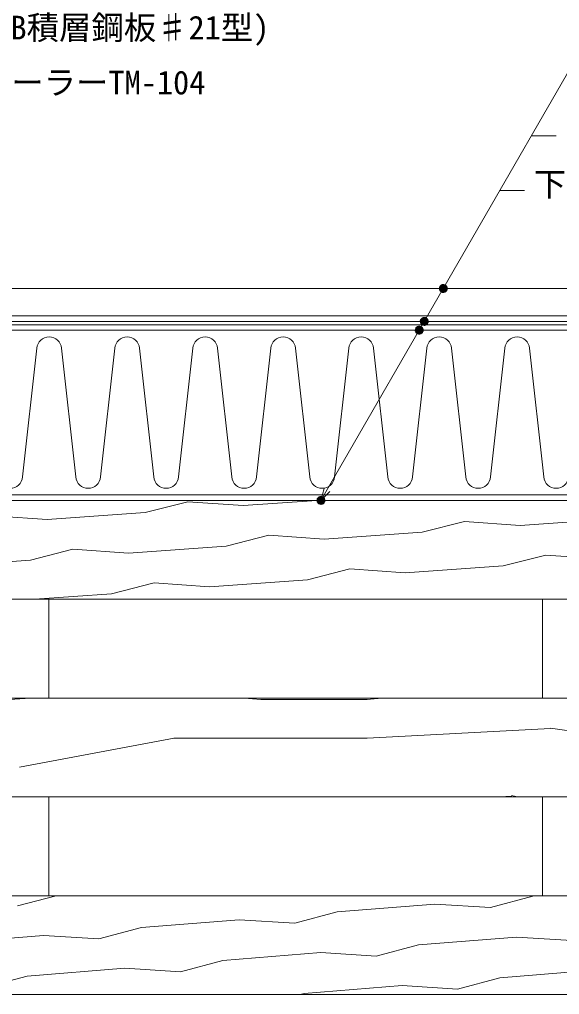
# Model space of a CAD drawing. Units: millimetres, scale not verified. Extents: x -840 to 840, y -594 to 594.
# Drawn here: x 2.4 to 264.8, y -144 to 329.6 of the extents above; entities that cross this region are included whole.
import ezdxf
from ezdxf.enums import TextEntityAlignment as Align

# ---------------------------------------------------------------- set-up
doc = ezdxf.new("R2010")
doc.units = ezdxf.units.MM
doc.header["$LTSCALE"] = 2
for name, color, linetype, lineweight in [('0-2_文字', 5, 'Continuous', 9), ('0-4_0', 7, 'Continuous', 9), ('0-6_野地板', 2, 'Continuous', 9), ('0-8_実線', 7, 'Continuous', 9), ('0-A_IBｼｰﾄ', 7, 'Continuous', 9), ('0-B_断熱材', 4, 'Continuous', 9), ('0-F_寸法線', 7, 'Continuous', 9)]:
    doc.layers.add(name, color=color, linetype=linetype, lineweight=lineweight)
doc.styles.add('ＭＳ ゴシック', font='')
doc.styles.get('ＭＳ ゴシック').set_extended_font_data('MS Gothic')

msp = doc.modelspace()

# ---------------------------------------------------------------- linework, layer by layer
at = {"layer": '0-4_0'}
for p, q in [((210.243, 199.133), (206.429, 199.133)), ((210.156, 199.533), (206.516, 199.533)), ((209.971, 199.933), (206.701, 199.933)), ((209.644, 200.333), (207.028, 200.333)), ((208.995, 200.733), (207.677, 200.733)), ((210.249, 198.817), (206.423, 198.817)), ((210.183, 198.417), (206.489, 198.417)), ((210.023, 198.017), (206.649, 198.017)), ((209.734, 197.617), (206.938, 197.617)), ((209.192, 197.217), (207.48, 197.217)), ((199.758, 184.733), (198.439, 184.733)), ((197.944, 180.067), (195.327, 180.067)), ((197.294, 180.467), (195.976, 180.467)), ((201.011, 182.817), (197.186, 182.817)), ((201.006, 183.133), (197.191, 183.133)), ((200.946, 182.417), (197.251, 182.417)), ((200.918, 183.533), (197.279, 183.533)), ((200.785, 182.017), (197.412, 182.017)), ((200.733, 183.933), (197.464, 183.933)), ((200.496, 181.617), (197.701, 181.617)), ((200.407, 184.333), (197.79, 184.333)), ((199.954, 181.217), (198.243, 181.217)), ((198.548, 178.55), (194.723, 178.55)), ((198.543, 178.867), (194.728, 178.867)), ((198.482, 178.15), (194.788, 178.15)), ((198.455, 179.267), (194.815, 179.267)), ((198.322, 177.75), (194.949, 177.75)), ((198.27, 179.667), (195, 179.667)), ((198.033, 177.35), (195.238, 177.35)), ((197.491, 176.95), (195.779, 176.95)), ((150.821, 95.884), (146.995, 95.884)), ((150.816, 96.2), (147.001, 96.2)), ((150.755, 95.484), (147.061, 95.484)), ((150.728, 96.6), (147.088, 96.6)), ((150.595, 95.084), (147.221, 95.084)), ((150.543, 97), (147.273, 97)), ((150.217, 97.4), (147.6, 97.4)), ((149.567, 97.8), (148.249, 97.8)), ((150.306, 94.684), (147.511, 94.684)), ((149.764, 94.284), (148.052, 94.284))]:
    msp.add_line(p, q, dxfattribs=at)
for points in [[(210.256, 198.933), (210.241, 199.174), (210.196, 199.411), (210.121, 199.64), (210.019, 199.858), (209.889, 200.062), (209.736, 200.248), (209.56, 200.413), (209.365, 200.554), (209.154, 200.671), (208.929, 200.759), (208.696, 200.819), (208.457, 200.85), (208.215, 200.85), (207.976, 200.819), (207.743, 200.759), (207.519, 200.671), (207.307, 200.554), (207.112, 200.413), (206.936, 200.248), (206.783, 200.062), (206.654, 199.858), (206.551, 199.64), (206.476, 199.411), (206.431, 199.174), (206.416, 198.933), (208.336, 198.933)], [(206.416, 198.933), (206.431, 198.693), (206.476, 198.456), (206.551, 198.227), (206.654, 198.008), (206.783, 197.805), (206.936, 197.619), (207.112, 197.454), (207.307, 197.312), (207.519, 197.196), (207.743, 197.107), (207.976, 197.047), (208.215, 197.017), (208.457, 197.017), (208.696, 197.047), (208.929, 197.107), (209.154, 197.196), (209.365, 197.312), (209.56, 197.454), (209.736, 197.619), (209.889, 197.805), (210.019, 198.008), (210.121, 198.227), (210.196, 198.456), (210.241, 198.693), (210.256, 198.933), (208.336, 198.933)], [(201.019, 182.933), (201.003, 183.174), (200.958, 183.411), (200.884, 183.64), (200.781, 183.858), (200.652, 184.062), (200.498, 184.248), (200.322, 184.413), (200.127, 184.554), (199.916, 184.671), (199.692, 184.759), (199.458, 184.819), (199.219, 184.85), (198.978, 184.85), (198.739, 184.819), (198.505, 184.759), (198.281, 184.671), (198.07, 184.554), (197.875, 184.413), (197.699, 184.248), (197.545, 184.062), (197.416, 183.858), (197.313, 183.64), (197.239, 183.411), (197.194, 183.174), (197.179, 182.933), (199.099, 182.933)], [(198.555, 178.667), (198.54, 178.907), (198.495, 179.144), (198.42, 179.373), (198.318, 179.592), (198.189, 179.795), (198.035, 179.981), (197.859, 180.146), (197.664, 180.288), (197.453, 180.404), (197.229, 180.493), (196.995, 180.553), (196.756, 180.583), (196.515, 180.583), (196.275, 180.553), (196.042, 180.493), (195.818, 180.404), (195.606, 180.288), (195.411, 180.146), (195.236, 179.981), (195.082, 179.795), (194.953, 179.592), (194.85, 179.373), (194.776, 179.144), (194.73, 178.907), (194.715, 178.667), (196.635, 178.667)], [(197.179, 182.933), (197.194, 182.693), (197.239, 182.456), (197.313, 182.227), (197.416, 182.008), (197.545, 181.805), (197.699, 181.619), (197.875, 181.454), (198.07, 181.312), (198.281, 181.196), (198.505, 181.107), (198.739, 181.047), (198.978, 181.017), (199.219, 181.017), (199.458, 181.047), (199.692, 181.107), (199.916, 181.196), (200.127, 181.312), (200.322, 181.454), (200.498, 181.619), (200.652, 181.805), (200.781, 182.008), (200.884, 182.227), (200.958, 182.456), (201.003, 182.693), (201.019, 182.933), (199.099, 182.933)], [(194.715, 178.667), (194.73, 178.426), (194.776, 178.189), (194.85, 177.96), (194.953, 177.742), (195.082, 177.538), (195.236, 177.352), (195.411, 177.187), (195.606, 177.046), (195.818, 176.929), (196.042, 176.841), (196.275, 176.781), (196.515, 176.75), (196.756, 176.75), (196.995, 176.781), (197.229, 176.841), (197.453, 176.929), (197.664, 177.046), (197.859, 177.187), (198.035, 177.352), (198.189, 177.538), (198.318, 177.742), (198.42, 177.96), (198.495, 178.189), (198.54, 178.426), (198.555, 178.667), (196.635, 178.667)], [(150.828, 96), (150.813, 96.241), (150.768, 96.477), (150.693, 96.707), (150.591, 96.925), (150.461, 97.129), (150.308, 97.314), (150.132, 97.479), (149.937, 97.621), (149.726, 97.737), (149.501, 97.826), (149.268, 97.886), (149.029, 97.916), (148.788, 97.916), (148.548, 97.886), (148.315, 97.826), (148.091, 97.737), (147.879, 97.621), (147.684, 97.479), (147.509, 97.314), (147.355, 97.129), (147.226, 96.925), (147.123, 96.707), (147.048, 96.477), (147.003, 96.241), (146.988, 96), (148.908, 96)], [(146.988, 96), (147.003, 95.759), (147.048, 95.523), (147.123, 95.293), (147.226, 95.075), (147.355, 94.871), (147.509, 94.686), (147.684, 94.521), (147.879, 94.379), (148.091, 94.263), (148.315, 94.174), (148.548, 94.114), (148.788, 94.084), (149.029, 94.084), (149.268, 94.114), (149.501, 94.174), (149.726, 94.263), (149.937, 94.379), (150.132, 94.521), (150.308, 94.686), (150.461, 94.871), (150.591, 95.075), (150.693, 95.293), (150.768, 95.523), (150.813, 95.759), (150.828, 96), (148.908, 96)]]:
    msp.add_lwpolyline(points, close=True, dxfattribs=at)
at = {"layer": '0-6_野地板'}
for p, q in [((-223.365, 96), (616.635, 96)), ((63.469, 90.067), (84.135, 95.361)), ((84.135, 95.361), (111.051, 93.448)), ((111.051, 93.448), (146.957, 96)), ((15.886, 86.685), (63.469, 90.067)), ((-11.031, 88.598), (15.886, 86.685)), ((198.053, 80.502), (218.719, 85.797)), ((218.719, 85.797), (245.636, 83.884)), ((245.636, 83.884), (293.219, 87.265)), ((102.888, 73.739), (123.553, 79.033)), ((123.553, 79.033), (150.47, 77.12)), ((150.47, 77.12), (198.053, 80.502)), ((7.722, 66.976), (28.388, 72.27)), ((28.388, 72.27), (55.305, 70.357)), ((55.305, 70.357), (102.888, 73.739)), ((-39.861, 63.594), (7.722, 66.976)), ((237.472, 64.174), (258.138, 69.469)), ((258.138, 69.469), (285.055, 67.556)), ((142.306, 57.411), (162.972, 62.706)), ((162.972, 62.706), (189.889, 60.793)), ((189.889, 60.793), (237.472, 64.174)), ((94.724, 54.029), (142.306, 57.411)), ((47.141, 50.648), (67.807, 55.942)), ((67.807, 55.942), (94.724, 54.029)), ((-223.365, 48), (616.635, 48)), ((9.884, 48), (47.141, 50.648)), ((16.635, 48), (16.635, 0)), ((256.635, 48), (256.635, 0)), ((-223.365, 0), (616.635, 0)), ((-2.372, -0.664), (7.586, 0)), ((111.603, 0), (119.732, -0.739)), ((171.265, -0.653), (178.453, 0)), ((119.675, -0.64), (171.302, -0.64)), ((171.352, -19.473), (260.526, -14.78)), ((260.395, -14.644), (358.955, -28.724)), ((2.408, -33.594), (77.501, -19.514)), ((77.435, -19.413), (171.302, -19.413)), ((241.57, -47.358), (244.396, -48)), ((-223.365, -48), (616.635, -48)), ((16.635, -48), (16.635, -96)), ((235.636, -48), (241.681, -47.597)), ((256.635, -48), (256.635, -96)), ((-223.365, -96), (616.635, -96)), ((20.245, -96), (1.471, -100.985)), ((251.855, -96.307), (231.236, -101.781)), ((255.696, -96), (251.855, -96.307)), ((156.752, -103.9), (136.133, -109.375)), ((204.304, -100.103), (156.752, -103.9)), ((231.236, -101.781), (204.304, -100.103)), ((109.201, -107.697), (61.649, -111.494)), ((136.133, -109.375), (109.201, -107.697)), ((61.649, -111.494), (41.03, -116.968)), ((14.098, -115.29), (-33.454, -119.087)), ((41.03, -116.968), (14.098, -115.29)), ((243.864, -116.087), (196.312, -119.883)), ((270.796, -117.765), (243.864, -116.087)), ((196.312, -119.883), (175.693, -125.358)), ((101.209, -127.477), (80.59, -132.951)), ((148.761, -123.68), (101.209, -127.477)), ((175.693, -125.358), (148.761, -123.68)), ((53.658, -131.273), (6.106, -135.07)), ((80.59, -132.951), (53.658, -131.273)), ((283.423, -132.07), (235.872, -135.867)), ((6.106, -135.07), (-14.513, -140.545)), ((235.872, -135.867), (215.253, -141.341)), ((188.32, -139.663), (140.769, -143.46)), ((215.253, -141.341), (188.32, -139.663)), ((-223.365, -144), (616.635, -144)), ((140.769, -143.46), (138.735, -144))]:
    msp.add_line(p, q, dxfattribs=at)
for points in [[(-223.365, 96), (-223.365, 48), (616.635, 48), (616.635, 96)], [(16.635, 0), (-223.365, 0), (-223.365, -48), (616.635, -48), (616.635, 0)], [(16.635, -96), (-223.365, -96), (-223.365, -144), (616.635, -144), (616.635, -96)]]:
    msp.add_lwpolyline(points, close=True, dxfattribs=at)
at = {"layer": '0-8_実線'}
for points in [[(-147.587, 197.156), (-92.654, 197.156), (-92.654, 182.933), (616.635, 182.933)], [(-147.587, 195.556), (-94.254, 195.556), (-94.254, 181.333), (616.635, 181.333)]]:
    msp.add_lwpolyline(points, dxfattribs=at)
at = {"layer": '0-A_IBｼｰﾄ'}
for points in [[(-237.342, 224.267), (-75.102, 224.267), (-31.224, 198.933), (616.635, 198.933)], [(-237.342, 210.933), (-78.675, 210.933), (-34.796, 185.6), (616.635, 185.6)]]:
    msp.add_lwpolyline(points, dxfattribs=at)
at = {"layer": '0-B_断熱材', "color": 7}
for p, q in [((616.635, 178.667), (-223.365, 178.667)), ((-223.365, 98.667), (616.635, 98.667))]:
    msp.add_line(p, q, dxfattribs=at)
at = {"layer": '0-B_断熱材'}
for p, q in [((10.805, 169.958), (3.87, 107.375)), ((22.823, 169.958), (29.758, 107.375)), ((48.711, 169.958), (41.776, 107.375)), ((60.729, 169.958), (67.664, 107.375)), ((86.617, 169.958), (79.682, 107.375)), ((98.635, 169.958), (105.57, 107.375)), ((124.523, 169.958), (117.588, 107.375)), ((136.541, 169.958), (143.476, 107.375)), ((162.429, 169.958), (155.494, 107.375)), ((174.447, 169.958), (181.382, 107.375)), ((200.335, 169.958), (193.4, 107.375)), ((212.353, 169.958), (219.288, 107.375)), ((238.241, 169.958), (231.306, 107.375)), ((250.259, 169.958), (257.194, 107.375))]:
    msp.add_line(p, q, dxfattribs=at)
for centre, start, end in [((16.814, 169.395), 5.35135, 174.64865), ((54.72, 169.395), 5.35135, 174.64865), ((92.626, 169.395), 5.35135, 174.64865), ((130.532, 169.395), 5.35135, 174.64865), ((168.438, 169.395), 5.35135, 174.64865), ((206.344, 169.395), 5.35135, 174.64865), ((244.25, 169.395), 5.35135, 174.64865), ((-2.139, 107.938), 185.35135, 354.64865), ((35.767, 107.938), 185.35135, 354.64865), ((73.673, 107.938), 185.35135, 354.64865), ((111.579, 107.938), 185.35135, 354.64865), ((149.485, 107.938), 185.35135, 354.64865), ((187.391, 107.938), 185.35135, 354.64865), ((225.297, 107.938), 185.35135, 354.64865), ((263.203, 107.938), 185.35135, 354.64865)]:
    msp.add_arc(centre, 6.035, start, end, dxfattribs=at)
at = {"layer": '0-F_寸法線'}
for p, q in [((251.177, 273.136), (263.177, 273.136)), ((235.78, 246.468), (247.78, 246.468))]:
    msp.add_line(p, q, dxfattribs=at)
for points in [[(148.908, 96), (281.97, 326.473), (293.97, 326.473)], [(153.151, 100.243), (148.908, 96), (150.461, 101.796)]]:
    msp.add_lwpolyline(points, dxfattribs=at)

# ---------------------------------------------------------------- texts
at = {"layer": '0-2_文字', "color": 7, "style": 'ＭＳ ゴシック'}
for s, p in [('特注鋼鈑(IB積層鋼板♯21型)', (-80.64, 316.412)), ('サンタックシーラーTM-104', (-96.037, 289.744)), ('下地(CLT)', (252.32, 240.409))]:
    msp.add_text(s, height=11.54, dxfattribs=at).set_placement(p, align=Align.BOTTOM_LEFT)

doc.saveas('drawing.dxf')
